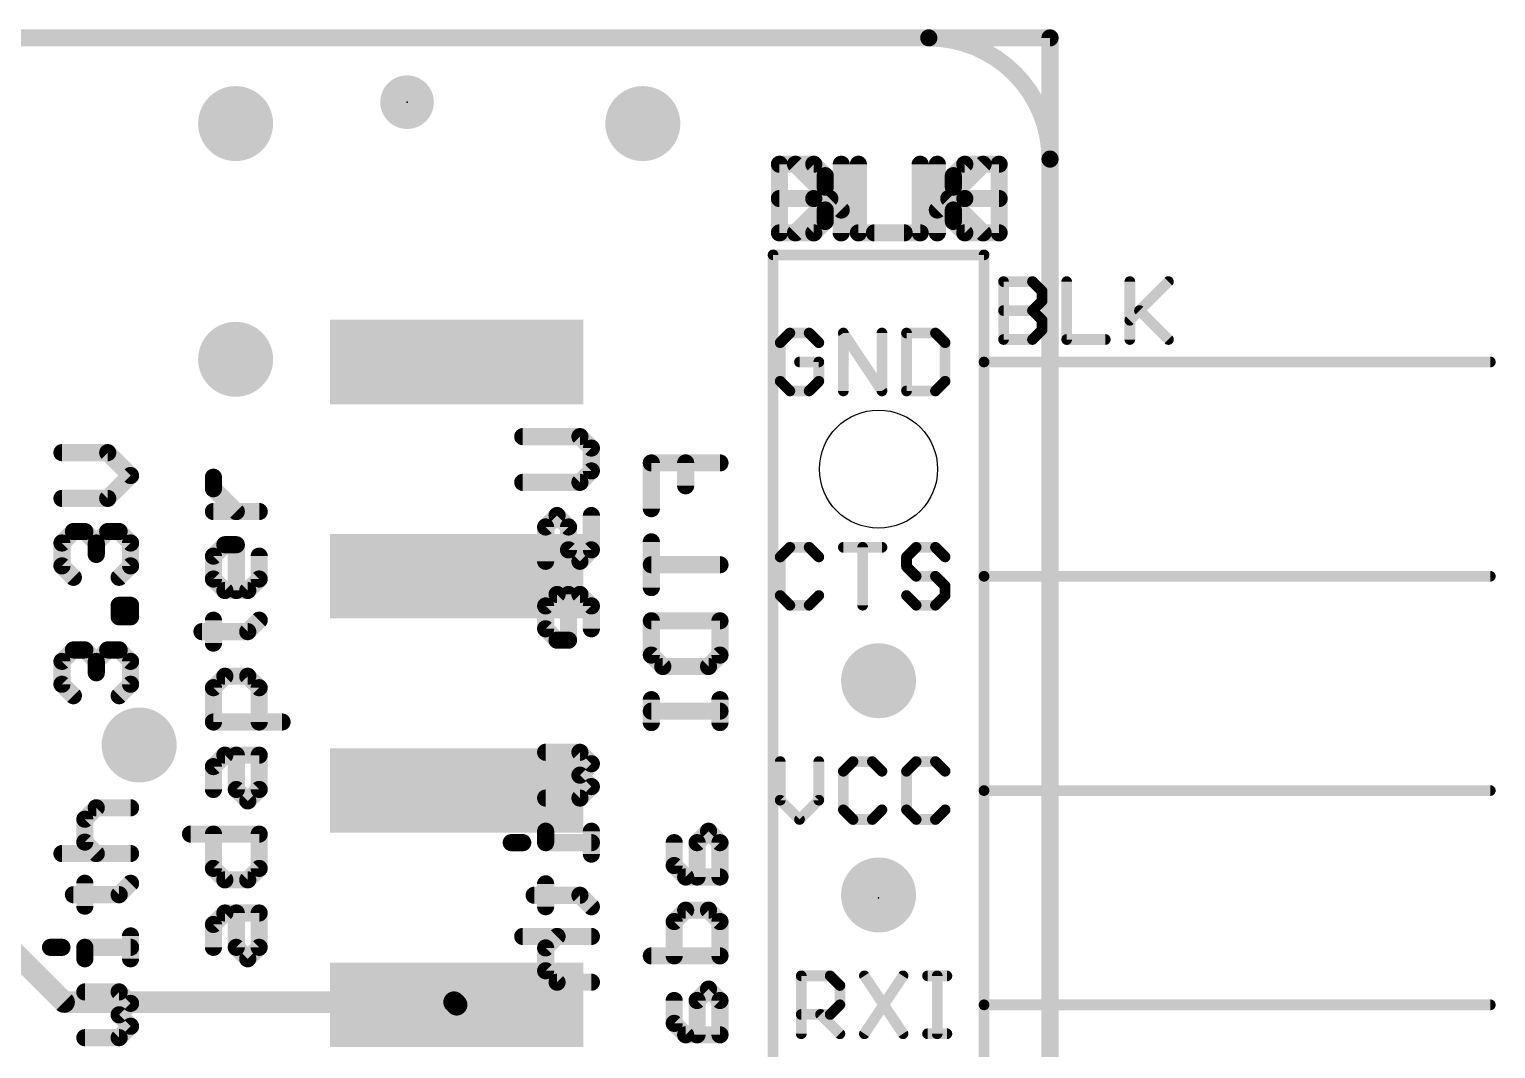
# Model space of a CAD drawing. Extents: x -1 to 106, y -18 to 72.
# Drawn here: x 70.45 to 87.83, y 53.55 to 65.63 of the extents above; entities that cross this region are included whole.
import ezdxf

# ---------------------------------------------------------------- set-up
doc = ezdxf.new("R2010")
doc.units = 0
for name, color, linetype in [('1', 12, 'CONTINUOUS'), ('16', 132, 'CONTINUOUS'), ('18', 110, 'CONTINUOUS'), ('20', 53, 'CONTINUOUS'), ('21', 41, 'CONTINUOUS'), ('22', 40, 'CONTINUOUS'), ('23', 53, 'CONTINUOUS'), ('51', 53, 'CONTINUOUS')]:
    doc.layers.add(name, color=color, linetype=linetype)

# ---------------------------------------------------------------- blocks, each defined once
blk = doc.blocks.new('PIE')
at = {"const_width": 0.5}
blk.add_lwpolyline([(0, -0.25, 1), (0, 0.25, 1), (0, -0.25)], format="xyb", dxfattribs=at)
blk = doc.blocks.new('RECT')
blk.add_solid([(-0.5, -0.5), (0.5, -0.5), (-0.5, 0.5), (0.5, 0.5)])
blk = doc.blocks.new('ROUNDV')
at = {"const_width": 0.5}
blk.add_lwpolyline([(0, -0.25, 1), (0, 0.25, 1), (0, -0.25)], format="xyb", dxfattribs=at)

msp = doc.modelspace()

# ---------------------------------------------------------------- linework, layer by layer
at = {"layer": '1'}
for points, const_width in [([(0, 65.532), (82.55, 65.532)], 0.2032), ([(82.55, 65.532), (82.55, 45.974)], 0.2032), ([(69.596, 55.372), (70.866, 54.102)], 0.254), ([(75.486, 54.102), (70.866, 54.102)], 0.254), ([(75.518, 54.07), (75.486, 54.102)], 0.254)]:
    msp.add_lwpolyline(points, dxfattribs=dict(at, const_width=const_width))
for points, const_width in [([(82.6008, 65.532, 1), (82.4992, 65.532)], 0.1016), ([(82.55, 65.4812, 1), (82.55, 65.5828)], 0.1016), ([(70.866, 54.1655, 1), (70.866, 54.0385)], 0.127), ([(75.5309, 54.1469, 1), (75.4411, 54.0571)], 0.127), ([(75.486, 54.0385, 1), (75.486, 54.1655)], 0.127), ([(70.8211, 54.0571, 1), (70.9109, 54.1469)], 0.127), ([(75.4731, 54.0251, 1), (75.5629, 54.1149)], 0.127)]:
    msp.add_lwpolyline(points, format="xyb", dxfattribs=dict(at, const_width=const_width))
at = {"layer": '16', "const_width": 0.2032}
for points in [[(82.55, 65.532), (0, 65.532)], [(82.55, 45.974), (82.55, 65.532)]]:
    msp.add_lwpolyline(points, dxfattribs=at)
at = {"layer": '16', "const_width": 0.1016}
for points in [[(82.6008, 65.532, 1), (82.4992, 65.532)], [(82.55, 65.4812, 1), (82.55, 65.5828)]]:
    msp.add_lwpolyline(points, format="xyb", dxfattribs=at)
at = {"layer": '20', "const_width": 0.2032}
for points in [[(81.1132, 65.532), (1.4368, 65.532)], [(82.55, 64.0952), (82.55, 46.1408)]]:
    msp.add_lwpolyline(points, dxfattribs=at)
at = {"layer": '20'}
for points, const_width in [([(82.55, 64.0952, 0.4142), (81.1132, 65.532)], 0.2032), ([(81.1132, 65.5828, 1), (81.1132, 65.4812)], 0.1016), ([(81.1132, 65.4812, 1), (81.1132, 65.5828)], 0.1016), ([(82.6008, 64.0952, 1), (82.4992, 64.0952)], 0.1016), ([(82.4992, 64.0952, 1), (82.6008, 64.0952)], 0.1016)]:
    msp.add_lwpolyline(points, format="xyb", dxfattribs=dict(at, const_width=const_width))
msp.add_circle((80.518, 60.42), 0.7, dxfattribs=at)
at = {"layer": '21', "const_width": 0.2032}
for points in [[(79.3433, 63.2206), (79.3433, 64.0341)], [(79.3433, 64.0341), (79.7501, 64.0341)], [(79.7501, 64.0341), (79.8856, 63.8985)], [(80.2788, 64.0341), (80.2788, 63.2206)], [(81.2144, 64.0341), (81.2144, 63.2206)], [(81.2144, 63.4918), (81.7567, 64.0341)], [(79.8856, 63.8985), (79.8856, 63.7629)], [(79.8856, 63.7629), (79.7501, 63.6273)], [(79.3433, 63.6273), (79.7501, 63.6273)], [(79.7501, 63.6273), (79.8856, 63.4918)], [(81.3499, 63.6273), (81.7567, 63.2206)], [(79.8856, 63.3562), (79.7501, 63.2206)], [(79.8856, 63.4918), (79.8856, 63.3562)], [(79.7501, 63.2206), (79.3433, 63.2206)], [(80.2788, 63.2206), (80.8212, 63.2206)], [(71.3822, 60.6156), (70.8399, 60.6156)], [(71.6534, 60.3444), (71.3822, 60.6156)], [(71.3822, 60.0732), (71.6534, 60.3444)], [(72.6351, 60.1885), (72.6351, 60.3241)], [(70.8399, 60.0732), (71.3822, 60.0732)], [(72.9062, 59.9173), (72.6351, 60.1885)], [(73.1774, 59.9173), (72.6351, 59.9173)], [(70.8399, 59.5445), (70.9755, 59.68)], [(70.9755, 59.68), (71.1111, 59.68)], [(71.1111, 59.68), (71.2467, 59.5445)], [(71.2467, 59.5445), (71.3822, 59.68)], [(71.3822, 59.68), (71.5178, 59.68)], [(71.5178, 59.68), (71.6534, 59.5445)], [(70.8399, 59.2733), (70.8399, 59.5445)], [(71.2467, 59.5445), (71.2467, 59.4089)], [(71.6534, 59.5445), (71.6534, 59.2733)], [(72.6351, 59.3885), (72.7707, 59.5241)], [(72.7707, 59.5241), (72.9062, 59.5241)], [(72.9062, 59.5241), (72.9062, 58.9818)], [(72.6351, 59.1174), (72.6351, 59.3885)], [(73.1774, 59.3885), (73.1774, 59.1174)], [(70.9755, 59.1377), (70.8399, 59.2733)], [(71.6534, 59.2733), (71.5178, 59.1377)], [(72.7707, 58.9818), (72.6351, 59.1174)], [(73.1774, 59.1174), (73.0418, 58.9818)], [(73.0418, 58.9818), (72.7707, 58.9818)], [(71.5178, 58.67), (71.5178, 58.8055)], [(71.5178, 58.8055), (71.6534, 58.8055)], [(71.6534, 58.67), (71.5178, 58.67)], [(71.6534, 58.8055), (71.6534, 58.67)], [(72.4995, 58.4937), (73.0418, 58.4937)], [(72.6351, 58.3581), (72.6351, 58.6293)], [(73.0418, 58.4937), (73.1774, 58.6293)], [(70.8399, 58.1412), (70.9755, 58.2768)], [(70.8399, 57.87), (70.8399, 58.1412)], [(70.9755, 58.2768), (71.1111, 58.2768)], [(71.1111, 58.2768), (71.2467, 58.1412)], [(71.2467, 58.1412), (71.3822, 58.2768)], [(71.2467, 58.1412), (71.2467, 58.0056)], [(71.3822, 58.2768), (71.5178, 58.2768)], [(71.5178, 58.2768), (71.6534, 58.1412)], [(71.6534, 58.1412), (71.6534, 57.87)], [(72.6351, 57.8293), (72.7707, 57.9649)], [(72.7707, 57.9649), (73.0418, 57.9649)], [(73.0418, 57.9649), (73.1774, 57.8293)], [(70.9755, 57.7344), (70.8399, 57.87)], [(71.6534, 57.87), (71.5178, 57.7344)], [(72.6351, 57.4226), (72.6351, 57.8293)], [(73.1774, 57.8293), (73.1774, 57.4226)], [(73.4486, 57.4226), (72.6351, 57.4226)], [(72.6351, 56.8938), (72.7707, 57.0294)], [(72.7707, 57.0294), (73.1774, 57.0294)], [(72.9062, 56.6227), (72.9062, 57.0294)], [(73.1774, 57.0294), (73.1774, 56.6227)], [(72.6351, 56.6227), (72.6351, 56.8938)], [(73.0418, 56.4871), (72.9062, 56.6227)], [(73.1774, 56.6227), (73.0418, 56.4871)], [(71.1111, 56.2701), (71.2467, 56.4057)], [(71.2467, 56.4057), (71.6534, 56.4057)], [(71.1111, 55.999), (71.1111, 56.2701)], [(72.3639, 56.0939), (73.1774, 56.0939)], [(72.6351, 55.6871), (72.6351, 56.0939)], [(73.1774, 56.0939), (73.1774, 55.6871)], [(70.8399, 55.8634), (71.6534, 55.8634)], [(71.2467, 55.8634), (71.1111, 55.999)], [(72.7707, 55.5516), (72.6351, 55.6871)], [(73.1774, 55.6871), (73.0418, 55.5516)], [(71.1111, 55.2397), (71.1111, 55.5109)], [(71.5178, 55.3753), (71.6534, 55.5109)], [(73.0418, 55.5516), (72.7707, 55.5516)], [(70.9755, 55.3753), (71.5178, 55.3753)], [(72.6351, 55.0228), (72.7707, 55.1584)], [(72.6351, 54.7516), (72.6351, 55.0228)], [(72.7707, 55.1584), (73.1774, 55.1584)], [(72.9062, 54.7516), (72.9062, 55.1584)], [(73.1774, 55.1584), (73.1774, 54.7516)], [(71.6534, 54.616), (71.6534, 54.8872)], [(70.7043, 54.7516), (70.8399, 54.7516)], [(71.1111, 54.616), (71.1111, 54.7516)], [(71.1111, 54.7516), (71.6534, 54.7516)], [(73.0418, 54.616), (72.9062, 54.7516)], [(73.1774, 54.7516), (73.0418, 54.616)], [(71.5178, 54.2228), (71.1111, 54.2228)], [(71.6534, 54.0873), (71.5178, 54.2228)], [(71.5178, 53.9517), (71.6534, 54.0873)], [(71.6534, 53.8161), (71.5178, 53.9517)], [(71.5178, 53.6805), (71.6534, 53.8161)], [(71.1111, 53.6805), (71.5178, 53.6805)]]:
    msp.add_lwpolyline(points, dxfattribs=at)
at = {"layer": '21', "const_width": 0.1016}
for points in [[(79.3941, 64.0341, 1), (79.2925, 64.0341)], [(79.3433, 64.0849, 1), (79.3433, 63.9833)], [(79.786, 64.07, 1), (79.7141, 63.9982)], [(79.7501, 63.9833, 1), (79.7501, 64.0849)], [(80.3296, 64.0341, 1), (80.228, 64.0341)], [(81.2652, 64.0341, 1), (81.1636, 64.0341)], [(81.7926, 63.9982, 1), (81.7208, 64.07)], [(79.9364, 63.8985, 1), (79.8349, 63.8985)], [(79.8497, 63.8626, 1), (79.9216, 63.9344)], [(79.8349, 63.7629, 1), (79.9364, 63.7629)], [(79.9216, 63.727, 1), (79.8497, 63.7988)], [(79.3433, 63.6781, 1), (79.3433, 63.5765)], [(79.786, 63.6633, 1), (79.7141, 63.5914)], [(79.7141, 63.6633, 1), (79.786, 63.5914)], [(79.7501, 63.5765, 1), (79.7501, 63.6781)], [(81.3859, 63.6633, 1), (81.314, 63.5914)], [(79.9364, 63.4918, 1), (79.8349, 63.4918)], [(79.8497, 63.4558, 1), (79.9216, 63.5277)], [(79.9216, 63.3203, 1), (79.8497, 63.3921)], [(81.1784, 63.5277, 1), (81.2503, 63.4558)], [(79.3433, 63.2714, 1), (79.3433, 63.1698)], [(79.2925, 63.2206, 1), (79.3941, 63.2206)], [(79.7141, 63.2565, 1), (79.786, 63.1847)], [(79.7501, 63.1698, 1), (79.7501, 63.2714)], [(79.8349, 63.3562, 1), (79.9364, 63.3562)], [(80.2788, 63.2714, 1), (80.2788, 63.1698)], [(80.228, 63.2206, 1), (80.3296, 63.2206)], [(80.8212, 63.1698, 1), (80.8212, 63.2714)], [(81.1636, 63.2206, 1), (81.2652, 63.2206)], [(81.7208, 63.1847, 1), (81.7926, 63.2565)], [(70.8399, 60.6664, 1), (70.8399, 60.5648)], [(71.4182, 60.6515, 1), (71.3463, 60.5796)], [(71.3822, 60.5648, 1), (71.3822, 60.6664)], [(71.6893, 60.3085, 1), (71.6175, 60.3803)], [(71.6175, 60.3085, 1), (71.6893, 60.3803)], [(72.6859, 60.3241, 1), (72.5843, 60.3241)], [(70.8399, 60.124, 1), (70.8399, 60.0224)], [(71.3463, 60.1091, 1), (71.4182, 60.0373)], [(71.3822, 60.0224, 1), (71.3822, 60.124)], [(72.671, 60.2244, 1), (72.5992, 60.1525)], [(72.5843, 60.1885, 1), (72.6859, 60.1885)], [(72.6351, 59.9681, 1), (72.6351, 59.8665)], [(72.8703, 59.8814, 1), (72.9422, 59.9532)], [(73.1774, 59.8665, 1), (73.1774, 59.9681)], [(70.9755, 59.7308, 1), (70.9755, 59.6292)], [(71.0114, 59.6441, 1), (70.9396, 59.716)], [(71.147, 59.716, 1), (71.0752, 59.6441)], [(71.1111, 59.6292, 1), (71.1111, 59.7308)], [(71.3822, 59.7308, 1), (71.3822, 59.6292)], [(71.4182, 59.6441, 1), (71.3463, 59.716)], [(71.5537, 59.716, 1), (71.4819, 59.6441)], [(71.5178, 59.6292, 1), (71.5178, 59.7308)], [(70.8907, 59.5445, 1), (70.7891, 59.5445)], [(70.804, 59.5804, 1), (70.8758, 59.5085)], [(71.2107, 59.5804, 1), (71.2826, 59.5085)], [(71.2975, 59.5445, 1), (71.1959, 59.5445)], [(71.2107, 59.5085, 1), (71.2826, 59.5804)], [(71.7042, 59.5445, 1), (71.6026, 59.5445)], [(71.6175, 59.5085, 1), (71.6893, 59.5804)], [(72.7707, 59.5749, 1), (72.7707, 59.4733)], [(72.8066, 59.4882, 1), (72.7347, 59.56)], [(72.957, 59.5241, 1), (72.8554, 59.5241)], [(72.9062, 59.4733, 1), (72.9062, 59.5749)], [(71.1959, 59.4089, 1), (71.2975, 59.4089)], [(72.6859, 59.3885, 1), (72.5843, 59.3885)], [(72.5992, 59.4245, 1), (72.671, 59.3526)], [(73.2282, 59.3885, 1), (73.1266, 59.3885)], [(70.8758, 59.3092, 1), (70.804, 59.2374)], [(70.7891, 59.2733, 1), (70.8907, 59.2733)], [(71.6026, 59.2733, 1), (71.7042, 59.2733)], [(71.6893, 59.2374, 1), (71.6175, 59.3092)], [(70.9396, 59.1018, 1), (71.0114, 59.1736)], [(71.4819, 59.1736, 1), (71.5537, 59.1018)], [(72.671, 59.1533, 1), (72.5992, 59.0814)], [(72.5843, 59.1174, 1), (72.6859, 59.1174)], [(73.1266, 59.1174, 1), (73.2282, 59.1174)], [(73.2133, 59.0814, 1), (73.1415, 59.1533)], [(72.7707, 59.0326, 1), (72.7707, 58.931)], [(72.7347, 58.9459, 1), (72.8066, 59.0177)], [(72.8554, 58.9818, 1), (72.957, 58.9818)], [(73.0059, 59.0177, 1), (73.0777, 58.9459)], [(73.0418, 58.931, 1), (73.0418, 59.0326)], [(71.5686, 58.8055, 1), (71.467, 58.8055)], [(71.5178, 58.8563, 1), (71.5178, 58.7547)], [(71.5178, 58.7208, 1), (71.5178, 58.6191)], [(71.7042, 58.8055, 1), (71.6026, 58.8055)], [(71.6534, 58.7547, 1), (71.6534, 58.8563)], [(71.6534, 58.6191, 1), (71.6534, 58.7208)], [(71.467, 58.67, 1), (71.5686, 58.67)], [(71.6026, 58.67, 1), (71.7042, 58.67)], [(72.4995, 58.5445, 1), (72.4995, 58.4429)], [(72.6859, 58.6293, 1), (72.5843, 58.6293)], [(73.0059, 58.5296, 1), (73.0777, 58.4578)], [(73.0418, 58.4429, 1), (73.0418, 58.5445)], [(73.2133, 58.5934, 1), (73.1415, 58.6652)], [(72.5843, 58.3581, 1), (72.6859, 58.3581)], [(70.8907, 58.1412, 1), (70.7891, 58.1412)], [(70.804, 58.1771, 1), (70.8758, 58.1053)], [(70.9755, 58.3276, 1), (70.9755, 58.226)], [(71.0114, 58.2408, 1), (70.9396, 58.3127)], [(71.147, 58.3127, 1), (71.0752, 58.2408)], [(71.1111, 58.226, 1), (71.1111, 58.3276)], [(71.2107, 58.1771, 1), (71.2826, 58.1053)], [(71.2975, 58.1412, 1), (71.1959, 58.1412)], [(71.2107, 58.1053, 1), (71.2826, 58.1771)], [(71.3822, 58.3276, 1), (71.3822, 58.226)], [(71.4182, 58.2408, 1), (71.3463, 58.3127)], [(71.5537, 58.3127, 1), (71.4819, 58.2408)], [(71.5178, 58.226, 1), (71.5178, 58.3276)], [(71.7042, 58.1412, 1), (71.6026, 58.1412)], [(71.6175, 58.1053, 1), (71.6893, 58.1771)], [(71.1959, 58.0056, 1), (71.2975, 58.0056)], [(72.7707, 58.0157, 1), (72.7707, 57.9141)], [(72.8066, 57.929, 1), (72.7347, 58.0008)], [(73.0777, 58.0008, 1), (73.0059, 57.929)], [(73.0418, 57.9141, 1), (73.0418, 58.0157)], [(70.8758, 57.9059, 1), (70.804, 57.8341)], [(70.7891, 57.87, 1), (70.8907, 57.87)], [(71.6026, 57.87, 1), (71.7042, 57.87)], [(71.6893, 57.8341, 1), (71.6175, 57.9059)], [(72.6859, 57.8293, 1), (72.5843, 57.8293)], [(72.5992, 57.8653, 1), (72.671, 57.7934)], [(73.2282, 57.8293, 1), (73.1266, 57.8293)], [(73.1415, 57.7934, 1), (73.2133, 57.8653)], [(70.9396, 57.6985, 1), (71.0114, 57.7704)], [(71.4819, 57.7704, 1), (71.5537, 57.6985)], [(72.6351, 57.4734, 1), (72.6351, 57.3718)], [(73.4486, 57.3718, 1), (73.4486, 57.4734)], [(72.5843, 57.4226, 1), (72.6859, 57.4226)], [(73.1266, 57.4226, 1), (73.2282, 57.4226)], [(72.7707, 57.0802, 1), (72.7707, 56.9786)], [(72.8066, 56.9935, 1), (72.7347, 57.0653)], [(72.957, 57.0294, 1), (72.8554, 57.0294)], [(73.2282, 57.0294, 1), (73.1266, 57.0294)], [(73.1774, 56.9786, 1), (73.1774, 57.0802)], [(72.6859, 56.8938, 1), (72.5843, 56.8938)], [(72.5992, 56.9297, 1), (72.671, 56.8579)], [(72.5843, 56.6227, 1), (72.6859, 56.6227)], [(72.9422, 56.6586, 1), (72.8703, 56.5867)], [(72.8554, 56.6227, 1), (72.957, 56.6227)], [(73.1266, 56.6227, 1), (73.2282, 56.6227)], [(73.2133, 56.5867, 1), (73.1415, 56.6586)], [(71.2467, 56.4565, 1), (71.2467, 56.3549)], [(71.2826, 56.3698, 1), (71.2107, 56.4416)], [(71.6534, 56.3549, 1), (71.6534, 56.4565)], [(73.0059, 56.523, 1), (73.0777, 56.4512)], [(73.0059, 56.4512, 1), (73.0777, 56.523)], [(71.1619, 56.2701, 1), (71.0603, 56.2701)], [(71.0752, 56.3061, 1), (71.147, 56.2342)], [(72.3639, 56.1447, 1), (72.3639, 56.0431)], [(72.6859, 56.0939, 1), (72.5843, 56.0939)], [(73.2282, 56.0939, 1), (73.1266, 56.0939)], [(73.1774, 56.0431, 1), (73.1774, 56.1447)], [(70.8399, 55.9142, 1), (70.8399, 55.8126)], [(71.147, 56.0349, 1), (71.0752, 55.9631)], [(71.0603, 55.999, 1), (71.1619, 55.999)], [(71.6534, 55.8126, 1), (71.6534, 55.9142)], [(71.2107, 55.8275, 1), (71.2826, 55.8993)], [(72.671, 55.7231, 1), (72.5992, 55.6512)], [(73.2133, 55.6512, 1), (73.1415, 55.7231)], [(71.1619, 55.5109, 1), (71.0603, 55.5109)], [(71.6893, 55.475, 1), (71.6175, 55.5468)], [(72.5843, 55.6871, 1), (72.6859, 55.6871)], [(72.7707, 55.6024, 1), (72.7707, 55.5008)], [(72.7347, 55.5156, 1), (72.8066, 55.5875)], [(73.0059, 55.5875, 1), (73.0777, 55.5156)], [(73.0418, 55.5008, 1), (73.0418, 55.6024)], [(73.1266, 55.6871, 1), (73.2282, 55.6871)], [(70.9755, 55.4261, 1), (70.9755, 55.3245)], [(71.4819, 55.4112, 1), (71.5537, 55.3394)], [(71.5178, 55.3245, 1), (71.5178, 55.4261)], [(71.0603, 55.2397, 1), (71.1619, 55.2397)], [(72.6859, 55.0228, 1), (72.5843, 55.0228)], [(72.5992, 55.0587, 1), (72.671, 54.9869)], [(72.7707, 55.2092, 1), (72.7707, 55.1076)], [(72.8066, 55.1224, 1), (72.7347, 55.1943)], [(72.957, 55.1584, 1), (72.8554, 55.1584)], [(73.2282, 55.1584, 1), (73.1266, 55.1584)], [(73.1774, 55.1076, 1), (73.1774, 55.2092)], [(71.7042, 54.8872, 1), (71.6026, 54.8872)], [(70.7043, 54.8024, 1), (70.7043, 54.7008)], [(70.8399, 54.7008, 1), (70.8399, 54.8024)], [(71.1619, 54.7516, 1), (71.0603, 54.7516)], [(71.1111, 54.8024, 1), (71.1111, 54.7008)], [(71.6534, 54.7008, 1), (71.6534, 54.8024)], [(72.5843, 54.7516, 1), (72.6859, 54.7516)], [(72.9422, 54.7875, 1), (72.8703, 54.7157)], [(72.8554, 54.7516, 1), (72.957, 54.7516)], [(73.1266, 54.7516, 1), (73.2282, 54.7516)], [(73.2133, 54.7157, 1), (73.1415, 54.7875)], [(71.0603, 54.616, 1), (71.1619, 54.616)], [(71.6026, 54.616, 1), (71.7042, 54.616)], [(73.0059, 54.652, 1), (73.0777, 54.5801)], [(73.0059, 54.5801, 1), (73.0777, 54.652)], [(71.1111, 54.2736, 1), (71.1111, 54.172)], [(71.5537, 54.2588, 1), (71.4819, 54.1869)], [(71.5178, 54.172, 1), (71.5178, 54.2736)], [(71.5537, 53.9876, 1), (71.4819, 53.9158)], [(71.6893, 54.0513, 1), (71.6175, 54.1232)], [(71.6175, 54.0513, 1), (71.6893, 54.1232)], [(71.4819, 53.9876, 1), (71.5537, 53.9158)], [(71.6893, 53.7802, 1), (71.6175, 53.852)], [(71.6175, 53.7802, 1), (71.6893, 53.852)], [(71.1111, 53.7313, 1), (71.1111, 53.6297)], [(71.4819, 53.7164, 1), (71.5537, 53.6446)], [(71.5178, 53.6297, 1), (71.5178, 53.7313)]]:
    msp.add_lwpolyline(points, format="xyb", dxfattribs=at)
at = {"layer": '22', "const_width": 0.2032}
for points in [[(80.0756, 63.4918), (79.5333, 64.0341)], [(80.0756, 64.0341), (80.0756, 63.2206)], [(81.0112, 64.0341), (81.0112, 63.2206)], [(81.5399, 64.0341), (81.4044, 63.8985)], [(81.9467, 64.0341), (81.5399, 64.0341)], [(81.9467, 63.2206), (81.9467, 64.0341)], [(81.4044, 63.8985), (81.4044, 63.7629)], [(81.4044, 63.7629), (81.5399, 63.6273)], [(79.9401, 63.6273), (79.5333, 63.2206)], [(81.5399, 63.6273), (81.4044, 63.4918)], [(81.9467, 63.6273), (81.5399, 63.6273)], [(81.4044, 63.4918), (81.4044, 63.3562)], [(81.4044, 63.3562), (81.5399, 63.2206)], [(81.0112, 63.2206), (80.4688, 63.2206)], [(81.5399, 63.2206), (81.9467, 63.2206)], [(76.3009, 60.8056), (76.9788, 60.8056)], [(76.9788, 60.8056), (77.1144, 60.67)], [(77.1144, 60.67), (77.1144, 60.3988)], [(77.1144, 60.3988), (76.9788, 60.2632)], [(78.6384, 60.4937), (77.8249, 60.4937)], [(77.8249, 60.4937), (77.8249, 59.9514)], [(78.2317, 60.4937), (78.2317, 60.2226)], [(76.9788, 60.2632), (76.3009, 60.2632)], [(76.7077, 59.87), (76.5721, 59.7345)], [(76.8432, 59.7345), (76.7077, 59.87)], [(77.1144, 59.87), (77.1144, 59.4633)], [(76.5721, 59.7345), (76.5721, 59.3277)], [(76.8432, 59.4633), (76.8432, 59.7345)], [(77.8249, 59.5582), (77.8249, 59.0159)], [(76.9788, 59.3277), (76.8432, 59.4633)], [(77.1144, 59.4633), (76.9788, 59.3277)], [(78.6384, 59.287), (77.8249, 59.287)], [(76.7077, 58.9345), (76.5721, 58.7989)], [(76.9788, 58.9345), (76.7077, 58.9345)], [(76.8432, 58.3922), (76.8432, 58.9345)], [(77.1144, 58.7989), (76.9788, 58.9345)], [(76.5721, 58.7989), (76.5721, 58.5278)], [(77.1144, 58.5278), (77.1144, 58.7989)], [(76.5721, 58.5278), (76.7077, 58.3922)], [(77.8249, 58.6227), (78.6384, 58.6227)], [(77.8249, 58.2159), (77.8249, 58.6227)], [(78.6384, 58.6227), (78.6384, 58.2159)], [(76.7077, 58.3922), (76.8432, 58.3922)], [(77.9605, 58.0804), (77.8249, 58.2159)], [(78.6384, 58.2159), (78.5028, 58.0804)], [(78.5028, 58.0804), (77.9605, 58.0804)], [(77.8249, 57.6872), (77.8249, 57.416)], [(78.6384, 57.6872), (78.6384, 57.416)], [(78.6384, 57.5516), (77.8249, 57.5516)], [(76.5721, 57.0635), (76.9788, 57.0635)], [(76.9788, 57.0635), (77.1144, 56.9279)], [(77.1144, 56.9279), (76.9788, 56.7923)], [(76.9788, 56.7923), (77.1144, 56.6567)], [(77.1144, 56.6567), (76.9788, 56.5212)], [(76.9788, 56.5212), (76.5721, 56.5212)], [(76.5721, 56.128), (76.5721, 55.9924)], [(77.1144, 56.128), (77.1144, 55.8568)], [(78.5028, 56.128), (78.3672, 55.9924)], [(78.6384, 55.9924), (78.5028, 56.128)], [(76.1653, 55.9924), (76.3009, 55.9924)], [(76.5721, 55.9924), (77.1144, 55.9924)], [(78.0961, 55.9924), (78.0961, 55.7212)], [(78.3672, 55.9924), (78.3672, 55.5856)], [(78.6384, 55.5856), (78.6384, 55.9924)], [(78.0961, 55.7212), (78.2317, 55.5856)], [(78.2317, 55.5856), (78.6384, 55.5856)], [(76.4365, 55.3687), (76.9788, 55.3687)], [(76.5721, 55.5043), (76.5721, 55.2331)], [(76.9788, 55.3687), (77.1144, 55.2331)], [(78.2317, 55.1924), (78.0961, 55.0569)], [(78.5028, 55.1924), (78.2317, 55.1924)], [(78.6384, 55.0569), (78.5028, 55.1924)], [(78.0961, 55.0569), (78.0961, 54.6501)], [(78.6384, 54.6501), (78.6384, 55.0569)], [(76.3009, 54.8806), (77.1144, 54.8806)], [(76.7077, 54.8806), (76.5721, 54.745)], [(76.5721, 54.745), (76.5721, 54.4739)], [(77.8249, 54.6501), (78.6384, 54.6501)], [(76.5721, 54.4739), (76.7077, 54.3383)], [(76.7077, 54.3383), (77.1144, 54.3383)], [(78.0961, 54.1213), (78.0961, 53.8502)], [(78.5028, 54.2569), (78.3672, 54.1213)], [(78.3672, 54.1213), (78.3672, 53.7146)], [(78.6384, 54.1213), (78.5028, 54.2569)], [(78.6384, 53.7146), (78.6384, 54.1213)], [(78.0961, 53.8502), (78.2317, 53.7146)], [(78.2317, 53.7146), (78.6384, 53.7146)]]:
    msp.add_lwpolyline(points, dxfattribs=at)
at = {"layer": '22', "const_width": 0.1016}
for points in [[(79.5692, 64.07, 1), (79.4974, 63.9982)], [(80.1264, 64.0341, 1), (80.0248, 64.0341)], [(81.062, 64.0341, 1), (80.9604, 64.0341)], [(81.5399, 64.0849, 1), (81.5399, 63.9833)], [(81.5759, 63.9982, 1), (81.504, 64.07)], [(81.9975, 64.0341, 1), (81.8959, 64.0341)], [(81.9467, 63.9833, 1), (81.9467, 64.0849)], [(81.3684, 63.9344, 1), (81.4403, 63.8626)], [(81.4552, 63.8985, 1), (81.3536, 63.8985)], [(81.4403, 63.7988, 1), (81.3684, 63.727)], [(81.3536, 63.7629, 1), (81.4552, 63.7629)], [(79.976, 63.5914, 1), (79.9041, 63.6633)], [(81.5399, 63.6781, 1), (81.5399, 63.5765)], [(81.5759, 63.5914, 1), (81.504, 63.6633)], [(81.504, 63.5914, 1), (81.5759, 63.6633)], [(81.9467, 63.5765, 1), (81.9467, 63.6781)], [(80.0397, 63.4558, 1), (80.1116, 63.5277)], [(81.3684, 63.5277, 1), (81.4403, 63.4558)], [(81.4403, 63.3921, 1), (81.3684, 63.3203)], [(81.4552, 63.4918, 1), (81.3536, 63.4918)], [(79.4974, 63.2565, 1), (79.5692, 63.1847)], [(80.0248, 63.2206, 1), (80.1264, 63.2206)], [(80.4688, 63.2714, 1), (80.4688, 63.1698)], [(80.9604, 63.2206, 1), (81.062, 63.2206)], [(81.0112, 63.1698, 1), (81.0112, 63.2714)], [(81.3536, 63.3562, 1), (81.4552, 63.3562)], [(81.5399, 63.2714, 1), (81.5399, 63.1698)], [(81.504, 63.1847, 1), (81.5759, 63.2565)], [(81.8959, 63.2206, 1), (81.9975, 63.2206)], [(81.9467, 63.1698, 1), (81.9467, 63.2714)], [(76.3009, 60.8564, 1), (76.3009, 60.7548)], [(77.0147, 60.8415, 1), (76.9429, 60.7696)], [(76.9788, 60.7548, 1), (76.9788, 60.8564)], [(77.1652, 60.67, 1), (77.0636, 60.67)], [(77.0785, 60.6341, 1), (77.1503, 60.7059)], [(77.1503, 60.3629, 1), (77.0785, 60.4347)], [(77.8249, 60.5445, 1), (77.8249, 60.4429)], [(77.8757, 60.4937, 1), (77.7741, 60.4937)], [(78.2825, 60.4937, 1), (78.1809, 60.4937)], [(78.6384, 60.4429, 1), (78.6384, 60.5445)], [(76.3009, 60.314, 1), (76.3009, 60.2124)], [(76.9429, 60.2991, 1), (77.0147, 60.2273)], [(76.9788, 60.2124, 1), (76.9788, 60.314)], [(77.0636, 60.3988, 1), (77.1652, 60.3988)], [(78.1809, 60.2226, 1), (78.2825, 60.2226)], [(76.7436, 59.906, 1), (76.6717, 59.8341)], [(76.7436, 59.8341, 1), (76.6717, 59.906)], [(77.1652, 59.87, 1), (77.0636, 59.87)], [(77.7741, 59.9514, 1), (77.8757, 59.9514)], [(76.6229, 59.7345, 1), (76.5213, 59.7345)], [(76.5362, 59.7704, 1), (76.608, 59.6985)], [(76.894, 59.7345, 1), (76.7924, 59.7345)], [(76.8073, 59.6985, 1), (76.8792, 59.7704)], [(77.8757, 59.5582, 1), (77.7741, 59.5582)], [(76.8792, 59.4992, 1), (76.8073, 59.4274)], [(76.7924, 59.4633, 1), (76.894, 59.4633)], [(77.0636, 59.4633, 1), (77.1652, 59.4633)], [(77.1503, 59.4274, 1), (77.0785, 59.4992)], [(76.5213, 59.3277, 1), (76.6229, 59.3277)], [(76.9429, 59.3636, 1), (77.0147, 59.2918)], [(76.9429, 59.2918, 1), (77.0147, 59.3636)], [(77.8249, 59.3378, 1), (77.8249, 59.2362)], [(78.6384, 59.2362, 1), (78.6384, 59.3378)], [(76.7077, 58.9853, 1), (76.7077, 58.8837)], [(76.7436, 58.8986, 1), (76.6717, 58.9704)], [(76.894, 58.9345, 1), (76.7924, 58.9345)], [(77.0147, 58.9704, 1), (76.9429, 58.8986)], [(76.9788, 58.8837, 1), (76.9788, 58.9853)], [(77.7741, 59.0159, 1), (77.8757, 59.0159)], [(76.6229, 58.7989, 1), (76.5213, 58.7989)], [(76.5362, 58.8349, 1), (76.608, 58.763)], [(77.1652, 58.7989, 1), (77.0636, 58.7989)], [(77.0785, 58.763, 1), (77.1503, 58.8349)], [(76.608, 58.5637, 1), (76.5362, 58.4919)], [(76.5213, 58.5278, 1), (76.6229, 58.5278)], [(77.0636, 58.5278, 1), (77.1652, 58.5278)], [(77.8249, 58.6735, 1), (77.8249, 58.5719)], [(77.8757, 58.6227, 1), (77.7741, 58.6227)], [(78.6892, 58.6227, 1), (78.5876, 58.6227)], [(78.6384, 58.5719, 1), (78.6384, 58.6735)], [(76.7077, 58.443, 1), (76.7077, 58.3414)], [(76.6717, 58.3563, 1), (76.7436, 58.4281)], [(76.7924, 58.3922, 1), (76.894, 58.3922)], [(76.8432, 58.3414, 1), (76.8432, 58.443)], [(77.8608, 58.2519, 1), (77.789, 58.18)], [(77.7741, 58.2159, 1), (77.8757, 58.2159)], [(78.5876, 58.2159, 1), (78.6892, 58.2159)], [(78.6743, 58.18, 1), (78.6025, 58.2519)], [(77.9605, 58.1312, 1), (77.9605, 58.0296)], [(77.9246, 58.0444, 1), (77.9964, 58.1163)], [(78.4669, 58.1163, 1), (78.5387, 58.0444)], [(78.5028, 58.0296, 1), (78.5028, 58.1312)], [(77.8757, 57.6872, 1), (77.7741, 57.6872)], [(78.6892, 57.6872, 1), (78.5876, 57.6872)], [(77.8249, 57.6024, 1), (77.8249, 57.5008)], [(78.6384, 57.5008, 1), (78.6384, 57.6024)], [(77.7741, 57.416, 1), (77.8757, 57.416)], [(78.5876, 57.416, 1), (78.6892, 57.416)], [(76.5721, 57.1143, 1), (76.5721, 57.0127)], [(77.0147, 57.0994, 1), (76.9429, 57.0276)], [(76.9788, 57.0127, 1), (76.9788, 57.1143)], [(77.1503, 56.892, 1), (77.0785, 56.9638)], [(77.0785, 56.892, 1), (77.1503, 56.9638)], [(77.0147, 56.8282, 1), (76.9429, 56.7564)], [(76.9429, 56.8282, 1), (77.0147, 56.7564)], [(77.1503, 56.6208, 1), (77.0785, 56.6927)], [(77.0785, 56.6208, 1), (77.1503, 56.6927)], [(76.5721, 56.572, 1), (76.5721, 56.4704)], [(76.9429, 56.5571, 1), (77.0147, 56.4852)], [(76.9788, 56.4704, 1), (76.9788, 56.572)], [(76.6229, 56.128, 1), (76.5213, 56.128)], [(77.1652, 56.128, 1), (77.0636, 56.128)], [(78.5387, 56.1639, 1), (78.4669, 56.092)], [(78.5387, 56.092, 1), (78.4669, 56.1639)], [(76.1653, 56.0432, 1), (76.1653, 55.9416)], [(76.3009, 55.9416, 1), (76.3009, 56.0432)], [(76.5721, 56.0432, 1), (76.5721, 55.9416)], [(76.5213, 55.9924, 1), (76.6229, 55.9924)], [(77.1144, 55.9416, 1), (77.1144, 56.0432)], [(78.1469, 55.9924, 1), (78.0453, 55.9924)], [(78.418, 55.9924, 1), (78.3164, 55.9924)], [(78.3313, 56.0283, 1), (78.4032, 55.9565)], [(78.6892, 55.9924, 1), (78.5876, 55.9924)], [(78.6025, 55.9565, 1), (78.6743, 56.0283)], [(77.0636, 55.8568, 1), (77.1652, 55.8568)], [(78.132, 55.7571, 1), (78.0602, 55.6853)], [(78.0453, 55.7212, 1), (78.1469, 55.7212)], [(78.2317, 55.6364, 1), (78.2317, 55.5348)], [(78.1957, 55.5497, 1), (78.2676, 55.6216)], [(78.3164, 55.5856, 1), (78.418, 55.5856)], [(78.5876, 55.5856, 1), (78.6892, 55.5856)], [(78.6384, 55.5348, 1), (78.6384, 55.6364)], [(76.4365, 55.4195, 1), (76.4365, 55.3179)], [(76.6229, 55.5043, 1), (76.5213, 55.5043)], [(77.0147, 55.4046, 1), (76.9429, 55.3328)], [(76.9788, 55.3179, 1), (76.9788, 55.4195)], [(76.5213, 55.2331, 1), (76.6229, 55.2331)], [(77.0785, 55.1972, 1), (77.1503, 55.269)], [(78.2317, 55.2432, 1), (78.2317, 55.1416)], [(78.2676, 55.1565, 1), (78.1957, 55.2284)], [(78.5387, 55.2284, 1), (78.4669, 55.1565)], [(78.5028, 55.1416, 1), (78.5028, 55.2432)], [(78.1469, 55.0569, 1), (78.0453, 55.0569)], [(78.0602, 55.0928, 1), (78.132, 55.0209)], [(78.6892, 55.0569, 1), (78.5876, 55.0569)], [(78.6025, 55.0209, 1), (78.6743, 55.0928)], [(76.3009, 54.9314, 1), (76.3009, 54.8298)], [(76.7436, 54.8447, 1), (76.6717, 54.9165)], [(77.1144, 54.8298, 1), (77.1144, 54.9314)], [(76.6229, 54.745, 1), (76.5213, 54.745)], [(76.5362, 54.7809, 1), (76.608, 54.7091)], [(77.8249, 54.7009, 1), (77.8249, 54.5993)], [(78.6384, 54.5993, 1), (78.6384, 54.7009)], [(76.608, 54.5098, 1), (76.5362, 54.4379)], [(78.0453, 54.6501, 1), (78.1469, 54.6501)], [(78.5876, 54.6501, 1), (78.6892, 54.6501)], [(76.5213, 54.4739, 1), (76.6229, 54.4739)], [(76.7077, 54.3891, 1), (76.7077, 54.2875)], [(76.6717, 54.3024, 1), (76.7436, 54.3742)], [(77.1144, 54.2875, 1), (77.1144, 54.3891)], [(78.1469, 54.1213, 1), (78.0453, 54.1213)], [(78.418, 54.1213, 1), (78.3164, 54.1213)], [(78.5387, 54.2928, 1), (78.4669, 54.221)], [(78.5387, 54.221, 1), (78.4669, 54.2928)], [(78.6892, 54.1213, 1), (78.5876, 54.1213)], [(78.3313, 54.1573, 1), (78.4032, 54.0854)], [(78.6025, 54.0854, 1), (78.6743, 54.1573)], [(78.132, 53.8861, 1), (78.0602, 53.8143)], [(78.0453, 53.8502, 1), (78.1469, 53.8502)], [(78.2317, 53.7654, 1), (78.2317, 53.6638)], [(78.1957, 53.6787, 1), (78.2676, 53.7505)], [(78.3164, 53.7146, 1), (78.418, 53.7146)], [(78.5876, 53.7146, 1), (78.6892, 53.7146)], [(78.6384, 53.6638, 1), (78.6384, 53.7654)]]:
    msp.add_lwpolyline(points, format="xyb", dxfattribs=at)
at = {"layer": '23'}
for p in [(74.93, 64.77), (80.518, 55.34)]:
    msp.add_point(p, dxfattribs=at)
at = {"layer": '51', "const_width": 0.0635}
for points in [[(79.2998, 62.96, 1), (79.2362, 62.96)], [(79.268, 62.9918, 1), (79.268, 62.9282)], [(81.7998, 62.96, 1), (81.7362, 62.96)], [(81.768, 62.9282, 1), (81.768, 62.9918)], [(82.0306, 62.6431, 1), (81.9671, 62.6431)], [(81.9989, 62.6748, 1), (81.9989, 62.6113)], [(82.3645, 62.6655, 1), (82.3196, 62.6206)], [(82.3421, 62.6113, 1), (82.3421, 62.6748)], [(82.4882, 62.5287, 1), (82.4247, 62.5287)], [(82.434, 62.5062, 1), (82.4789, 62.5511)], [(82.779, 62.6431, 1), (82.7155, 62.6431)], [(83.5275, 62.6431, 1), (83.464, 62.6431)], [(83.9757, 62.6206, 1), (83.9308, 62.6655)], [(82.4247, 62.4143, 1), (82.4882, 62.4143)], [(82.4789, 62.3918, 1), (82.434, 62.4367)], [(81.9989, 62.3316, 1), (81.9989, 62.2681)], [(82.3645, 62.3223, 1), (82.3196, 62.2774)], [(82.3196, 62.3223, 1), (82.3645, 62.2774)], [(82.3421, 62.2681, 1), (82.3421, 62.3316)], [(82.4882, 62.1855, 1), (82.4247, 62.1855)], [(82.434, 62.163, 1), (82.4789, 62.2079)], [(83.4733, 62.2079, 1), (83.5182, 62.163)], [(83.6326, 62.3223, 1), (83.5877, 62.2774)], [(79.4667, 62.0652, 1), (79.4667, 62.0017)], [(79.4891, 62.011, 1), (79.4442, 62.0559)], [(79.7179, 62.0559, 1), (79.673, 62.011)], [(79.6954, 62.0017, 1), (79.6954, 62.0652)], [(80.1324, 62.0335, 1), (80.0689, 62.0335)], [(80.1271, 62.0511, 1), (80.0743, 62.0159)], [(80.59, 62.0335, 1), (80.5265, 62.0335)], [(80.8808, 62.0335, 1), (80.8173, 62.0335)], [(80.8491, 62.0652, 1), (80.8491, 62.0017)], [(81.2147, 62.0559, 1), (81.1698, 62.011)], [(81.1923, 62.0017, 1), (81.1923, 62.0652)], [(82.4247, 62.0711, 1), (82.4882, 62.0711)], [(82.4789, 62.0486, 1), (82.434, 62.0935)], [(79.384, 61.9191, 1), (79.3205, 61.9191)], [(79.3298, 61.9415, 1), (79.3747, 61.8966)], [(79.7874, 61.8966, 1), (79.8323, 61.9415)], [(81.3384, 61.9191, 1), (81.2749, 61.9191)], [(81.2842, 61.8966, 1), (81.3291, 61.9415)], [(81.9671, 61.9567, 1), (82.0306, 61.9567)], [(81.9989, 61.9885, 1), (81.9989, 61.925)], [(82.3196, 61.9792, 1), (82.3645, 61.9342)], [(82.3421, 61.925, 1), (82.3421, 61.9885)], [(82.7473, 61.9885, 1), (82.7473, 61.925)], [(82.7155, 61.9567, 1), (82.779, 61.9567)], [(83.2049, 61.925, 1), (83.2049, 61.9885)], [(83.464, 61.9567, 1), (83.5275, 61.9567)], [(83.9308, 61.9342, 1), (83.9757, 61.9792)], [(79.581, 61.722, 1), (79.581, 61.6585)], [(79.8416, 61.6903, 1), (79.7781, 61.6903)], [(79.8098, 61.6585, 1), (79.8098, 61.722)], [(81.7998, 61.69, 1), (81.7362, 61.69)], [(81.7362, 61.69, 1), (81.7998, 61.69)], [(81.768, 61.7218, 1), (81.768, 61.6583)], [(87.768, 61.6583, 1), (87.768, 61.7218)], [(79.3747, 61.4839, 1), (79.3298, 61.439)], [(79.8323, 61.439, 1), (79.7874, 61.4839)], [(81.3291, 61.439, 1), (81.2842, 61.4839)], [(79.3205, 61.4615, 1), (79.384, 61.4615)], [(79.4667, 61.3789, 1), (79.4667, 61.3154)], [(79.4442, 61.3246, 1), (79.4891, 61.3696)], [(79.673, 61.3696, 1), (79.7179, 61.3246)], [(79.6954, 61.3154, 1), (79.6954, 61.3789)], [(79.7781, 61.4615, 1), (79.8416, 61.4615)], [(80.0689, 61.3471, 1), (80.1324, 61.3471)], [(80.5265, 61.3471, 1), (80.59, 61.3471)], [(80.5318, 61.3295, 1), (80.5847, 61.3647)], [(80.8491, 61.3789, 1), (80.8491, 61.3154)], [(80.8173, 61.3471, 1), (80.8808, 61.3471)], [(81.1698, 61.3696, 1), (81.2147, 61.3246)], [(81.1923, 61.3154, 1), (81.1923, 61.3789)], [(81.2749, 61.4615, 1), (81.3384, 61.4615)], [(79.384, 59.3791, 1), (79.3205, 59.3791)], [(79.4667, 59.5252, 1), (79.4667, 59.4617)], [(79.4891, 59.471, 1), (79.4442, 59.5159)], [(79.7179, 59.5159, 1), (79.673, 59.471)], [(79.6954, 59.4617, 1), (79.6954, 59.5252)], [(80.1007, 59.5252, 1), (80.1007, 59.4617)], [(80.3612, 59.4935, 1), (80.2977, 59.4935)], [(80.5583, 59.4617, 1), (80.5583, 59.5252)], [(80.8808, 59.3791, 1), (80.8173, 59.3791)], [(80.9635, 59.5252, 1), (80.9635, 59.4617)], [(80.9859, 59.471, 1), (80.941, 59.5159)], [(81.2147, 59.5159, 1), (81.1698, 59.471)], [(81.1923, 59.4617, 1), (81.1923, 59.5252)], [(79.3298, 59.4015, 1), (79.3747, 59.3566)], [(79.7874, 59.3566, 1), (79.8323, 59.4015)], [(80.8266, 59.4015, 1), (80.8715, 59.3566)], [(80.8715, 59.2871, 1), (80.8266, 59.2422)], [(80.8173, 59.2647, 1), (80.8808, 59.2647)], [(81.2842, 59.3566, 1), (81.3291, 59.4015)], [(80.9635, 59.182, 1), (80.9635, 59.1185)], [(80.941, 59.1278, 1), (80.9859, 59.1727)], [(81.2147, 59.1727, 1), (81.1698, 59.1278)], [(81.1923, 59.1185, 1), (81.1923, 59.182)], [(81.3384, 59.0359, 1), (81.2749, 59.0359)], [(81.2842, 59.0134, 1), (81.3291, 59.0583)], [(81.7998, 59.15, 1), (81.7362, 59.15)], [(81.7362, 59.15, 1), (81.7998, 59.15)], [(81.768, 59.1818, 1), (81.768, 59.1183)], [(87.768, 59.1183, 1), (87.768, 59.1818)], [(79.3205, 58.9215, 1), (79.384, 58.9215)], [(79.3747, 58.9439, 1), (79.3298, 58.899)], [(79.8323, 58.899, 1), (79.7874, 58.9439)], [(80.8715, 58.9439, 1), (80.8266, 58.899)], [(81.2749, 58.9215, 1), (81.3384, 58.9215)], [(81.3291, 58.899, 1), (81.2842, 58.9439)], [(79.4667, 58.8389, 1), (79.4667, 58.7754)], [(79.4442, 58.7846, 1), (79.4891, 58.8296)], [(79.673, 58.8296, 1), (79.7179, 58.7846)], [(79.6954, 58.7754, 1), (79.6954, 58.8389)], [(80.2977, 58.8071, 1), (80.3612, 58.8071)], [(80.9635, 58.8389, 1), (80.9635, 58.7754)], [(80.941, 58.7846, 1), (80.9859, 58.8296)], [(81.1698, 58.8296, 1), (81.2147, 58.7846)], [(81.1923, 58.7754, 1), (81.1923, 58.8389)], [(79.384, 56.9535, 1), (79.3205, 56.9535)], [(79.8416, 56.9535, 1), (79.7781, 56.9535)], [(80.2151, 56.9852, 1), (80.2151, 56.9217)], [(80.2375, 56.931, 1), (80.1926, 56.9759)], [(80.4663, 56.9759, 1), (80.4214, 56.931)], [(80.4439, 56.9217, 1), (80.4439, 56.9852)], [(80.9635, 56.9852, 1), (80.9635, 56.9217)], [(80.9859, 56.931, 1), (80.941, 56.9759)], [(81.2147, 56.9759, 1), (81.1698, 56.931)], [(81.1923, 56.9217, 1), (81.1923, 56.9852)], [(80.1324, 56.8391, 1), (80.0689, 56.8391)], [(80.0782, 56.8615, 1), (80.1231, 56.8166)], [(80.5358, 56.8166, 1), (80.5807, 56.8615)], [(80.8808, 56.8391, 1), (80.8173, 56.8391)], [(80.8266, 56.8615, 1), (80.8715, 56.8166)], [(81.2842, 56.8166, 1), (81.3291, 56.8615)], [(81.7998, 56.61, 1), (81.7362, 56.61)], [(81.768, 56.6418, 1), (81.768, 56.5782)], [(87.768, 56.5782, 1), (87.768, 56.6418)], [(79.3205, 56.4959, 1), (79.384, 56.4959)], [(79.3747, 56.5183, 1), (79.3298, 56.4734)], [(79.7781, 56.4959, 1), (79.8416, 56.4959)], [(79.8323, 56.4734, 1), (79.7874, 56.5183)], [(81.7362, 56.61, 1), (81.7998, 56.61)], [(79.5586, 56.2896, 1), (79.6035, 56.2446)], [(79.5586, 56.2446, 1), (79.6035, 56.2896)], [(80.0689, 56.3815, 1), (80.1324, 56.3815)], [(80.1231, 56.4039, 1), (80.0782, 56.359)], [(80.2151, 56.2989, 1), (80.2151, 56.2353)], [(80.1926, 56.2446, 1), (80.2375, 56.2896)], [(80.4214, 56.2896, 1), (80.4663, 56.2446)], [(80.4439, 56.2353, 1), (80.4439, 56.2989)], [(80.5807, 56.359, 1), (80.5358, 56.4039)], [(80.8715, 56.4039, 1), (80.8266, 56.359)], [(80.8173, 56.3815, 1), (80.8808, 56.3815)], [(80.9635, 56.2989, 1), (80.9635, 56.2353)], [(80.941, 56.2446, 1), (80.9859, 56.2896)], [(81.1698, 56.2896, 1), (81.2147, 56.2446)], [(81.1923, 56.2353, 1), (81.1923, 56.2989)], [(81.3291, 56.359, 1), (81.2842, 56.4039)], [(79.6335, 54.4135, 1), (79.57, 54.4135)], [(79.6017, 54.4452, 1), (79.6017, 54.3817)], [(79.9674, 54.4359, 1), (79.9225, 54.391)], [(79.9449, 54.3817, 1), (79.9449, 54.4452)], [(80.3766, 54.4311, 1), (80.3237, 54.3959)], [(80.8341, 54.3959, 1), (80.7813, 54.4311)], [(81.0986, 54.4452, 1), (81.0986, 54.3817)], [(81.2447, 54.4135, 1), (81.1812, 54.4135)], [(81.3274, 54.3817, 1), (81.3274, 54.4452)], [(80.0911, 54.2991, 1), (80.0276, 54.2991)], [(80.0369, 54.2766, 1), (80.0818, 54.3215)], [(80.0276, 54.0703, 1), (80.0911, 54.0703)], [(80.0818, 54.0478, 1), (80.0369, 54.0927)], [(81.7998, 54.07, 1), (81.7362, 54.07)], [(81.768, 54.1018, 1), (81.768, 54.0382)], [(81.7362, 54.07, 1), (81.7998, 54.07)], [(87.768, 54.0382, 1), (87.768, 54.1018)], [(79.6017, 53.9876, 1), (79.6017, 53.9241)], [(79.853, 53.9783, 1), (79.8081, 53.9334)], [(79.9225, 53.9783, 1), (79.9674, 53.9334)], [(79.9449, 53.9241, 1), (79.9449, 53.9876)], [(79.57, 53.7271, 1), (79.6335, 53.7271)], [(80.0369, 53.7046, 1), (80.0818, 53.7496)], [(80.3237, 53.7447, 1), (80.3766, 53.7095)], [(80.7813, 53.7095, 1), (80.8341, 53.7447)], [(81.0986, 53.7589, 1), (81.0986, 53.6953)], [(81.1812, 53.7271, 1), (81.2447, 53.7271)], [(81.3274, 53.6953, 1), (81.3274, 53.7589)]]:
    msp.add_lwpolyline(points, format="xyb", dxfattribs=at)
at = {"layer": '51', "const_width": 0.127}
for points in [[(79.268, 62.96), (79.268, 47.72)], [(81.768, 62.96), (79.268, 62.96)], [(81.768, 61.69), (81.768, 62.96)], [(81.9989, 61.9567), (81.9989, 62.6431)], [(81.9989, 62.6431), (82.3421, 62.6431)], [(82.3421, 62.6431), (82.4565, 62.5287)], [(82.4565, 62.5287), (82.4565, 62.4143)], [(82.7473, 62.6431), (82.7473, 61.9567)], [(83.4957, 62.6431), (83.4957, 61.9567)], [(83.4957, 62.1855), (83.9533, 62.6431)], [(82.4565, 62.4143), (82.3421, 62.2999)], [(81.9989, 62.2999), (82.3421, 62.2999)], [(82.3421, 62.2999), (82.4565, 62.1855)], [(82.4565, 62.1855), (82.4565, 62.0711)], [(83.6101, 62.2999), (83.9533, 61.9567)], [(79.4667, 62.0335), (79.3523, 61.9191)], [(79.6954, 62.0335), (79.4667, 62.0335)], [(79.8098, 61.9191), (79.6954, 62.0335)], [(80.1007, 61.3471), (80.1007, 62.0335)], [(80.1007, 62.0335), (80.5583, 61.3471)], [(80.5583, 61.3471), (80.5583, 62.0335)], [(80.8491, 62.0335), (80.8491, 61.3471)], [(81.1923, 62.0335), (80.8491, 62.0335)], [(81.3067, 61.9191), (81.1923, 62.0335)], [(82.4565, 62.0711), (82.3421, 61.9567)], [(79.3523, 61.9191), (79.3523, 61.4615)], [(81.3067, 61.4615), (81.3067, 61.9191)], [(82.3421, 61.9567), (81.9989, 61.9567)], [(82.7473, 61.9567), (83.2049, 61.9567)], [(79.8098, 61.6903), (79.581, 61.6903)], [(79.8098, 61.4615), (79.8098, 61.6903)], [(81.768, 59.15), (81.768, 61.69)], [(81.768, 61.69), (87.768, 61.69)], [(79.3523, 61.4615), (79.4667, 61.3471)], [(79.6954, 61.3471), (79.8098, 61.4615)], [(81.1923, 61.3471), (81.3067, 61.4615)], [(79.4667, 61.3471), (79.6954, 61.3471)], [(80.8491, 61.3471), (81.1923, 61.3471)], [(79.4667, 59.4935), (79.3523, 59.3791)], [(79.3523, 59.3791), (79.3523, 58.9215)], [(79.6954, 59.4935), (79.4667, 59.4935)], [(79.8098, 59.3791), (79.6954, 59.4935)], [(80.1007, 59.4935), (80.5583, 59.4935)], [(80.3295, 58.8071), (80.3295, 59.4935)], [(80.9635, 59.4935), (80.8491, 59.3791)], [(80.8491, 59.3791), (80.8491, 59.2647)], [(81.1923, 59.4935), (80.9635, 59.4935)], [(81.3067, 59.3791), (81.1923, 59.4935)], [(80.8491, 59.2647), (80.9635, 59.1503)], [(80.9635, 59.1503), (81.1923, 59.1503)], [(81.1923, 59.1503), (81.3067, 59.0359)], [(81.3067, 59.0359), (81.3067, 58.9215)], [(81.768, 56.61), (81.768, 59.15)], [(81.768, 59.15), (87.768, 59.15)], [(79.3523, 58.9215), (79.4667, 58.8071)], [(79.6954, 58.8071), (79.8098, 58.9215)], [(80.9635, 58.8071), (80.8491, 58.9215)], [(81.3067, 58.9215), (81.1923, 58.8071)], [(79.4667, 58.8071), (79.6954, 58.8071)], [(81.1923, 58.8071), (80.9635, 58.8071)], [(79.3523, 56.9535), (79.3523, 56.4959)], [(79.8098, 56.4959), (79.8098, 56.9535)], [(80.2151, 56.9535), (80.1007, 56.8391)], [(80.4439, 56.9535), (80.2151, 56.9535)], [(80.5583, 56.8391), (80.4439, 56.9535)], [(80.9635, 56.9535), (80.8491, 56.8391)], [(81.1923, 56.9535), (80.9635, 56.9535)], [(81.3067, 56.8391), (81.1923, 56.9535)], [(80.1007, 56.8391), (80.1007, 56.3815)], [(80.8491, 56.8391), (80.8491, 56.3815)], [(81.768, 54.07), (81.768, 56.61)], [(81.768, 56.61), (87.768, 56.61)], [(79.3523, 56.4959), (79.581, 56.2671)], [(79.581, 56.2671), (79.8098, 56.4959)], [(80.1007, 56.3815), (80.2151, 56.2671)], [(80.2151, 56.2671), (80.4439, 56.2671)], [(80.4439, 56.2671), (80.5583, 56.3815)], [(80.8491, 56.3815), (80.9635, 56.2671)], [(80.9635, 56.2671), (81.1923, 56.2671)], [(81.1923, 56.2671), (81.3067, 56.3815)], [(79.6017, 53.7271), (79.6017, 54.4135)], [(79.6017, 54.4135), (79.9449, 54.4135)], [(79.9449, 54.4135), (80.0593, 54.2991)], [(80.3501, 54.4135), (80.8077, 53.7271)], [(80.8077, 54.4135), (80.3501, 53.7271)], [(81.0986, 54.4135), (81.3274, 54.4135)], [(81.213, 53.7271), (81.213, 54.4135)], [(80.0593, 54.2991), (80.0593, 54.0703)], [(80.0593, 54.0703), (79.9449, 53.9559)], [(81.768, 51.53), (81.768, 54.07)], [(81.768, 54.07), (87.768, 54.07)], [(79.9449, 53.9559), (79.6017, 53.9559)], [(79.8305, 53.9559), (80.0593, 53.7271)], [(81.0986, 53.7271), (81.3274, 53.7271)]]:
    msp.add_lwpolyline(points, dxfattribs=at)

# ---------------------------------------------------------------- block references
at = {"layer": '1', "xscale": 0.635, "yscale": 0.635}
msp.add_blockref('PIE', (74.93, 64.77), dxfattribs=at)
at = {"layer": '1', "xscale": 3, "rotation": 180}
for p in [(75.518, 61.69), (75.518, 59.15), (75.518, 56.61), (75.518, 54.07)]:
    msp.add_blockref('RECT', p, dxfattribs=at)
at = {"layer": '18', "xscale": 0.889, "yscale": 0.889}
for p in [(72.898, 64.516), (72.898, 64.516), (77.724, 64.516), (77.724, 64.516), (72.898, 61.722), (72.898, 61.722), (80.518, 57.912), (80.518, 57.912), (71.755, 57.15), (71.755, 57.15), (80.518, 55.372), (80.518, 55.372)]:
    msp.add_blockref('ROUNDV', p, dxfattribs=at)

doc.saveas('drawing.dxf')
